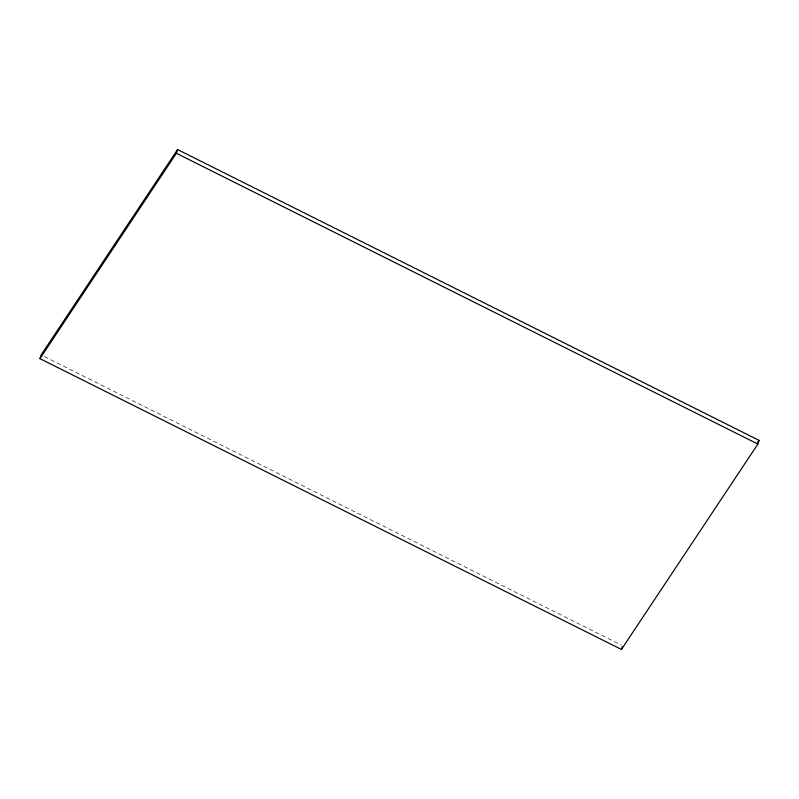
<?xml version="1.0" encoding="UTF-8"?>
<svg xmlns="http://www.w3.org/2000/svg" width="799" height="799" viewBox="0 0 799 799"><rect width="100%" height="100%" fill="white"/><g stroke="black" fill="none" stroke-linecap="round" stroke-linejoin="round"><path stroke-width="0.6" stroke-dasharray="4 3" d="M44.494 356.604L621.502 645.173"/><path stroke-width="1.2" d="M39.95 358.641L41.139 354.926L177.568 149.553L759.05 440.359L757.861 444.074L621.432 649.447L39.95 358.641L176.379 153.268L177.568 149.553M621.432 649.447L622.321 646.661M757.672 442.436L759.05 440.359M176.379 153.268L757.861 444.074"/></g></svg>
